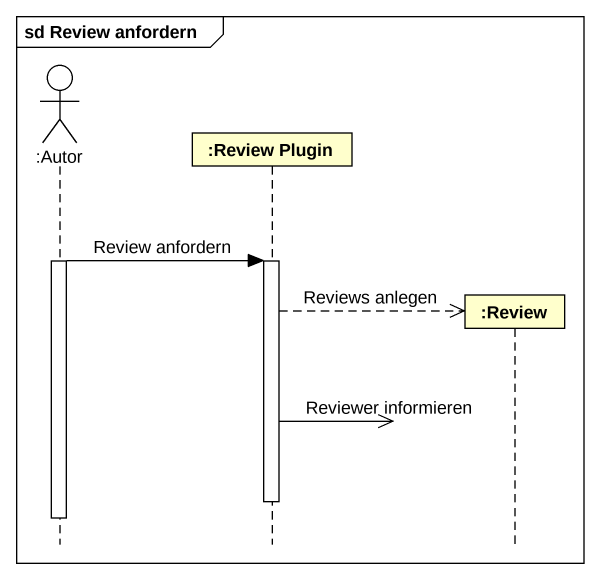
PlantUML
@startuml
mainframe sd Review anfordern
hide footbox
actor ":Autor" as Autor
participant ":Review Plugin" as Review_Plugin
participant ":Review" as Review

activate Autor
Autor -> Review_Plugin : Review anfordern
activate Review_Plugin
Review_Plugin -->> Review ** : Reviews anlegen
Review_Plugin ->> Review_Plugin : Reviewer informieren
deactivate Review_Plugin
deactivate Autor
@enduml
